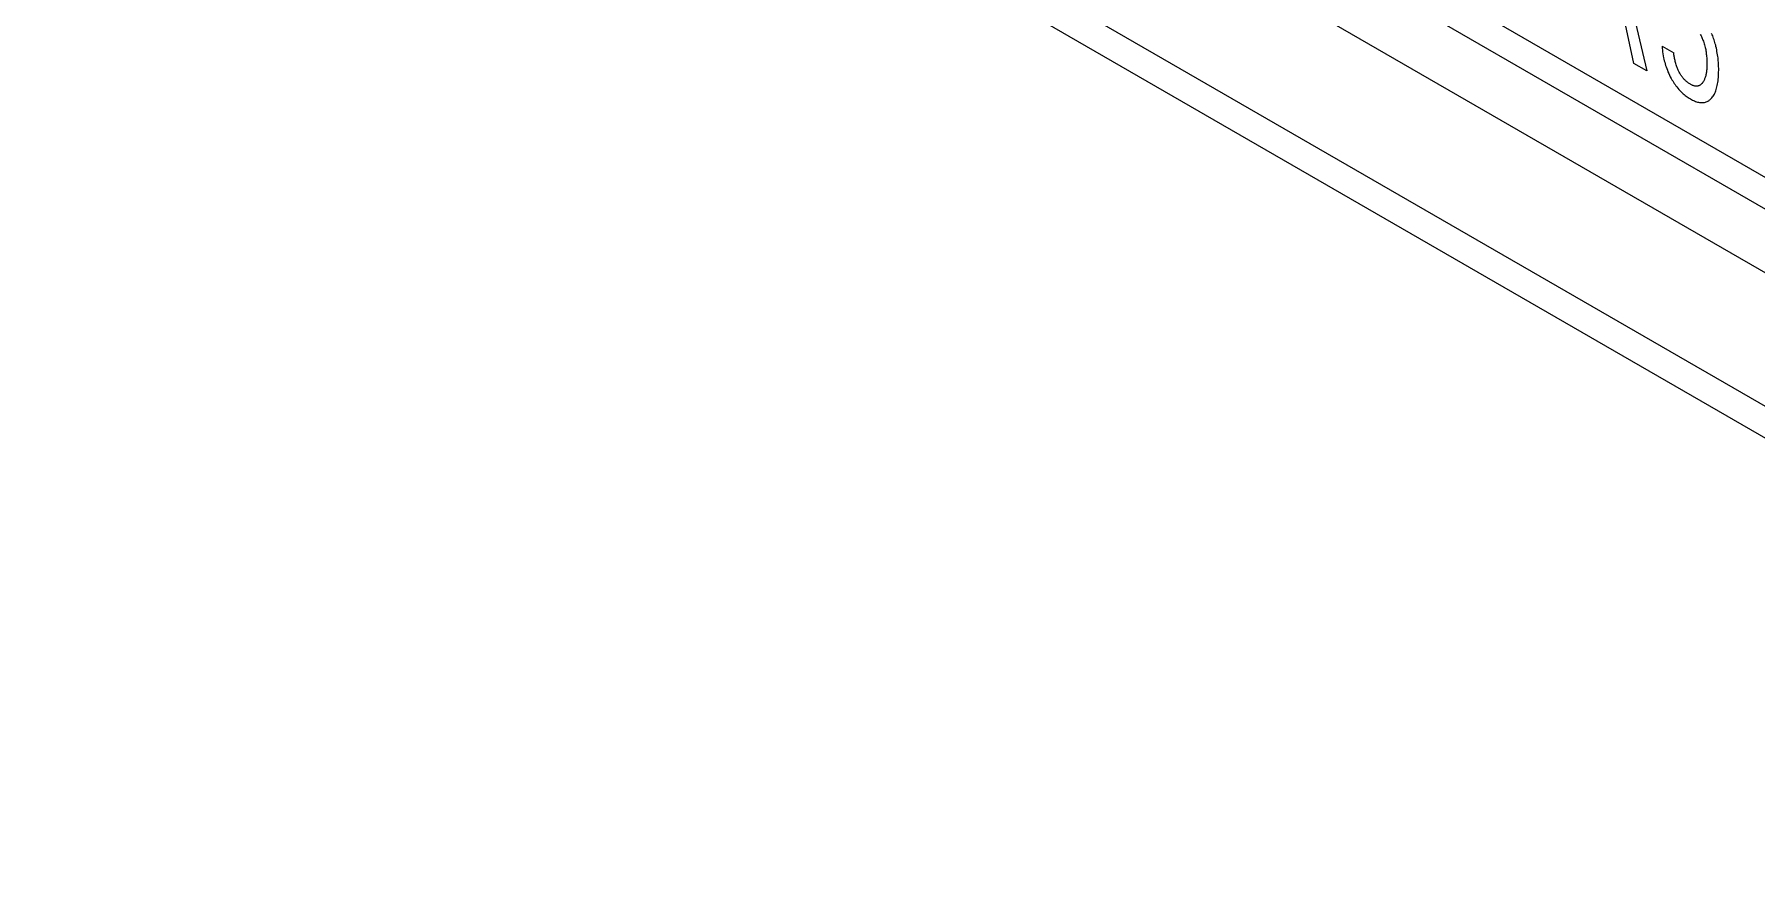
# Model space of a CAD drawing. Extents: x 0 to 420, y 0 to 297.
# Drawn here: x 193.64 to 212.06, y 113.16 to 122.14 of the extents above; entities that cross this region are included whole.
import ezdxf

# ---------------------------------------------------------------- set-up
doc = ezdxf.new("R2010")
doc.units = 0
doc.header["$LTSCALE"] = 23.1
doc.layers.add('40000_ISO', color=7, linetype='CONTINUOUS')

msp = doc.modelspace()

# ---------------------------------------------------------------- linework, layer by layer
at = {"layer": '40000_ISO', "color": 7, "linetype": 'CONTINUOUS'}
for p, q in [((164.855, 147.912), (213.999, 119.54)), ((165.061, 147.455), (214.206, 119.082)), ((220.009, 113.62), (170.865, 141.993)), ((171.072, 141.535), (220.216, 113.162)), ((202.932, 124.908), (217.782, 116.335)), ((210.516, 123.32), (210.883, 121.746)), ((210.747, 121.825), (210.656, 122.24)), ((211.454, 122.14), (211.459, 122.131)), ((211.459, 122.131), (211.464, 122.122)), ((211.464, 122.122), (211.468, 122.112)), ((211.584, 122.133), (211.578, 122.145)), ((211.589, 122.12), (211.584, 122.133)), ((211.594, 122.106), (211.589, 122.12)), ((211.047, 122.009), (211.172, 121.937)), ((211.047, 122.009), (211.049, 121.989)), ((211.049, 121.989), (211.051, 121.969)), ((211.051, 121.969), (211.053, 121.949)), ((211.053, 121.949), (211.056, 121.928)), ((211.173, 121.928), (211.172, 121.937)), ((211.468, 122.112), (211.472, 122.103)), ((211.472, 122.103), (211.477, 122.093)), ((211.477, 122.093), (211.481, 122.084)), ((211.481, 122.084), (211.484, 122.074)), ((211.484, 122.074), (211.489, 122.062)), ((211.489, 122.062), (211.494, 122.049)), ((211.494, 122.049), (211.498, 122.036)), ((211.498, 122.036), (211.502, 122.023)), ((211.502, 122.023), (211.505, 122.01)), ((211.505, 122.01), (211.508, 121.997)), ((211.508, 121.997), (211.511, 121.985)), ((211.511, 121.985), (211.514, 121.973)), ((211.514, 121.973), (211.516, 121.961)), ((211.516, 121.961), (211.518, 121.949)), ((211.518, 121.949), (211.52, 121.938)), ((211.52, 121.938), (211.521, 121.926)), ((211.599, 122.092), (211.594, 122.106)), ((211.604, 122.078), (211.599, 122.092)), ((211.609, 122.063), (211.604, 122.078)), ((211.613, 122.049), (211.609, 122.063)), ((211.617, 122.035), (211.613, 122.049)), ((211.621, 122.021), (211.617, 122.035)), ((211.624, 122.007), (211.621, 122.021)), ((211.628, 121.989), (211.624, 122.007)), ((211.632, 121.971), (211.628, 121.989)), ((211.635, 121.953), (211.632, 121.971)), ((211.638, 121.936), (211.635, 121.953)), ((211.641, 121.918), (211.638, 121.936)), ((210.883, 121.746), (210.747, 121.825)), ((211.056, 121.928), (211.06, 121.908)), ((211.06, 121.908), (211.064, 121.887)), ((211.064, 121.887), (211.068, 121.87)), ((211.068, 121.87), (211.071, 121.854)), ((211.071, 121.854), (211.076, 121.838)), ((211.076, 121.838), (211.08, 121.821)), ((211.08, 121.821), (211.085, 121.805)), ((211.085, 121.805), (211.091, 121.788)), ((211.091, 121.788), (211.097, 121.772)), ((211.097, 121.772), (211.104, 121.754)), ((211.104, 121.754), (211.111, 121.736)), ((211.174, 121.918), (211.173, 121.928)), ((211.176, 121.908), (211.174, 121.918)), ((211.177, 121.898), (211.176, 121.908)), ((211.179, 121.888), (211.177, 121.898)), ((211.181, 121.877), (211.179, 121.888)), ((211.183, 121.866), (211.181, 121.877)), ((211.186, 121.856), (211.183, 121.866)), ((211.189, 121.845), (211.186, 121.856)), ((211.192, 121.834), (211.189, 121.845)), ((211.195, 121.823), (211.192, 121.834)), ((211.198, 121.811), (211.195, 121.823)), ((211.202, 121.8), (211.198, 121.811)), ((211.206, 121.789), (211.202, 121.8)), ((211.209, 121.781), (211.206, 121.789)), ((211.212, 121.772), (211.209, 121.781)), ((211.216, 121.764), (211.212, 121.772)), ((211.219, 121.755), (211.216, 121.764)), ((211.223, 121.747), (211.219, 121.755)), ((211.227, 121.739), (211.223, 121.747)), ((211.521, 121.926), (211.523, 121.914)), ((211.523, 121.914), (211.524, 121.899)), ((211.524, 121.751), (211.523, 121.742)), ((211.524, 121.899), (211.526, 121.884)), ((211.525, 121.759), (211.524, 121.751)), ((211.526, 121.772), (211.525, 121.759)), ((211.526, 121.884), (211.527, 121.87)), ((211.527, 121.785), (211.526, 121.772)), ((211.527, 121.87), (211.527, 121.855)), ((211.527, 121.855), (211.528, 121.84)), ((211.528, 121.812), (211.527, 121.799)), ((211.527, 121.799), (211.527, 121.785)), ((211.528, 121.84), (211.528, 121.826)), ((211.528, 121.826), (211.528, 121.812)), ((211.643, 121.901), (211.641, 121.918)), ((211.646, 121.884), (211.643, 121.901)), ((211.647, 121.87), (211.646, 121.884)), ((211.648, 121.857), (211.647, 121.87)), ((211.65, 121.835), (211.648, 121.857)), ((211.651, 121.814), (211.65, 121.835)), ((211.652, 121.793), (211.651, 121.814)), ((211.653, 121.773), (211.652, 121.793)), ((211.652, 121.733), (211.653, 121.752)), ((211.653, 121.752), (211.653, 121.773)), ((211.111, 121.736), (211.119, 121.718)), ((211.119, 121.718), (211.127, 121.7)), ((211.127, 121.7), (211.136, 121.682)), ((211.136, 121.682), (211.146, 121.665)), ((211.146, 121.665), (211.153, 121.651)), ((211.153, 121.651), (211.161, 121.638)), ((211.161, 121.638), (211.169, 121.625)), ((211.169, 121.625), (211.178, 121.612)), ((211.178, 121.612), (211.186, 121.599)), ((211.186, 121.599), (211.195, 121.587)), ((211.195, 121.587), (211.205, 121.575)), ((211.205, 121.575), (211.215, 121.561)), ((211.215, 121.561), (211.226, 121.548)), ((211.231, 121.731), (211.227, 121.739)), ((211.236, 121.723), (211.231, 121.731)), ((211.24, 121.715), (211.236, 121.723)), ((211.245, 121.707), (211.24, 121.715)), ((211.249, 121.7), (211.245, 121.707)), ((211.254, 121.692), (211.249, 121.7)), ((211.26, 121.685), (211.254, 121.692)), ((211.265, 121.678), (211.26, 121.685)), ((211.27, 121.671), (211.265, 121.678)), ((211.276, 121.665), (211.27, 121.671)), ((211.282, 121.658), (211.276, 121.665)), ((211.287, 121.652), (211.282, 121.658)), ((211.293, 121.646), (211.287, 121.652)), ((211.299, 121.64), (211.293, 121.646)), ((211.305, 121.635), (211.299, 121.64)), ((211.312, 121.63), (211.305, 121.635)), ((211.318, 121.625), (211.312, 121.63)), ((211.324, 121.62), (211.318, 121.625)), ((211.331, 121.615), (211.324, 121.62)), ((211.337, 121.611), (211.331, 121.615)), ((211.343, 121.607), (211.337, 121.611)), ((211.35, 121.603), (211.343, 121.607)), ((211.356, 121.6), (211.35, 121.603)), ((211.362, 121.597), (211.356, 121.6)), ((211.368, 121.594), (211.362, 121.597)), ((211.374, 121.591), (211.368, 121.594)), ((211.38, 121.589), (211.374, 121.591)), ((211.386, 121.587), (211.38, 121.589)), ((211.392, 121.585), (211.386, 121.587)), ((211.398, 121.584), (211.392, 121.585)), ((211.404, 121.583), (211.398, 121.584)), ((211.409, 121.582), (211.404, 121.583)), ((211.415, 121.582), (211.409, 121.582)), ((211.42, 121.582), (211.415, 121.582)), ((211.425, 121.583), (211.42, 121.582)), ((211.43, 121.584), (211.425, 121.583)), ((211.435, 121.585), (211.43, 121.584)), ((211.44, 121.586), (211.435, 121.585)), ((211.444, 121.588), (211.44, 121.586)), ((211.449, 121.59), (211.444, 121.588)), ((211.454, 121.593), (211.449, 121.59)), ((211.458, 121.596), (211.454, 121.593)), ((211.463, 121.599), (211.458, 121.596)), ((211.467, 121.603), (211.463, 121.599)), ((211.471, 121.607), (211.467, 121.603)), ((211.475, 121.611), (211.471, 121.607)), ((211.478, 121.615), (211.475, 121.611)), ((211.482, 121.62), (211.478, 121.615)), ((211.485, 121.624), (211.482, 121.62)), ((211.489, 121.631), (211.485, 121.624)), ((211.493, 121.638), (211.489, 121.631)), ((211.497, 121.645), (211.493, 121.638)), ((211.5, 121.652), (211.497, 121.645)), ((211.503, 121.66), (211.5, 121.652)), ((211.506, 121.667), (211.503, 121.66)), ((211.509, 121.675), (211.506, 121.667)), ((211.511, 121.684), (211.509, 121.675)), ((211.514, 121.693), (211.511, 121.684)), ((211.516, 121.703), (211.514, 121.693)), ((211.518, 121.713), (211.516, 121.703)), ((211.52, 121.722), (211.518, 121.713)), ((211.522, 121.732), (211.52, 121.722)), ((211.523, 121.742), (211.522, 121.732)), ((211.627, 121.547), (211.631, 121.561)), ((211.631, 121.561), (211.635, 121.576)), ((211.635, 121.576), (211.638, 121.591)), ((211.638, 121.591), (211.641, 121.606)), ((211.641, 121.606), (211.644, 121.621)), ((211.644, 121.621), (211.646, 121.639)), ((211.646, 121.639), (211.648, 121.657)), ((211.648, 121.657), (211.65, 121.676)), ((211.65, 121.676), (211.651, 121.694)), ((211.651, 121.694), (211.652, 121.713)), ((211.652, 121.713), (211.652, 121.733)), ((211.226, 121.548), (211.238, 121.536)), ((211.238, 121.536), (211.249, 121.524)), ((211.249, 121.524), (211.261, 121.512)), ((211.261, 121.512), (211.273, 121.502)), ((211.273, 121.502), (211.283, 121.492)), ((211.283, 121.492), (211.294, 121.483)), ((211.294, 121.483), (211.305, 121.475)), ((211.305, 121.475), (211.316, 121.467)), ((211.316, 121.467), (211.327, 121.46)), ((211.327, 121.46), (211.338, 121.453)), ((211.338, 121.453), (211.35, 121.446)), ((211.35, 121.446), (211.361, 121.44)), ((211.361, 121.44), (211.372, 121.434)), ((211.372, 121.434), (211.383, 121.428)), ((211.383, 121.428), (211.394, 121.424)), ((211.394, 121.424), (211.405, 121.419)), ((211.405, 121.419), (211.416, 121.415)), ((211.416, 121.415), (211.427, 121.412)), ((211.427, 121.412), (211.438, 121.41)), ((211.438, 121.41), (211.449, 121.408)), ((211.449, 121.408), (211.46, 121.406)), ((211.46, 121.406), (211.471, 121.406)), ((211.471, 121.406), (211.482, 121.406)), ((211.482, 121.406), (211.493, 121.407)), ((211.493, 121.407), (211.503, 121.408)), ((211.503, 121.408), (211.513, 121.411)), ((211.513, 121.411), (211.521, 121.414)), ((211.521, 121.414), (211.53, 121.417)), ((211.53, 121.417), (211.538, 121.421)), ((211.538, 121.421), (211.546, 121.426)), ((211.546, 121.426), (211.553, 121.431)), ((211.553, 121.431), (211.56, 121.437)), ((211.56, 121.437), (211.567, 121.443)), ((211.567, 121.443), (211.574, 121.449)), ((211.574, 121.449), (211.581, 121.458)), ((211.581, 121.458), (211.588, 121.467)), ((211.588, 121.467), (211.595, 121.477)), ((211.595, 121.477), (211.601, 121.487)), ((211.601, 121.487), (211.607, 121.498)), ((211.607, 121.498), (211.613, 121.509)), ((211.613, 121.509), (211.618, 121.52)), ((211.618, 121.52), (211.623, 121.534)), ((211.623, 121.534), (211.627, 121.547))]:
    msp.add_line(p, q, dxfattribs=at)

doc.saveas('drawing.dxf')
